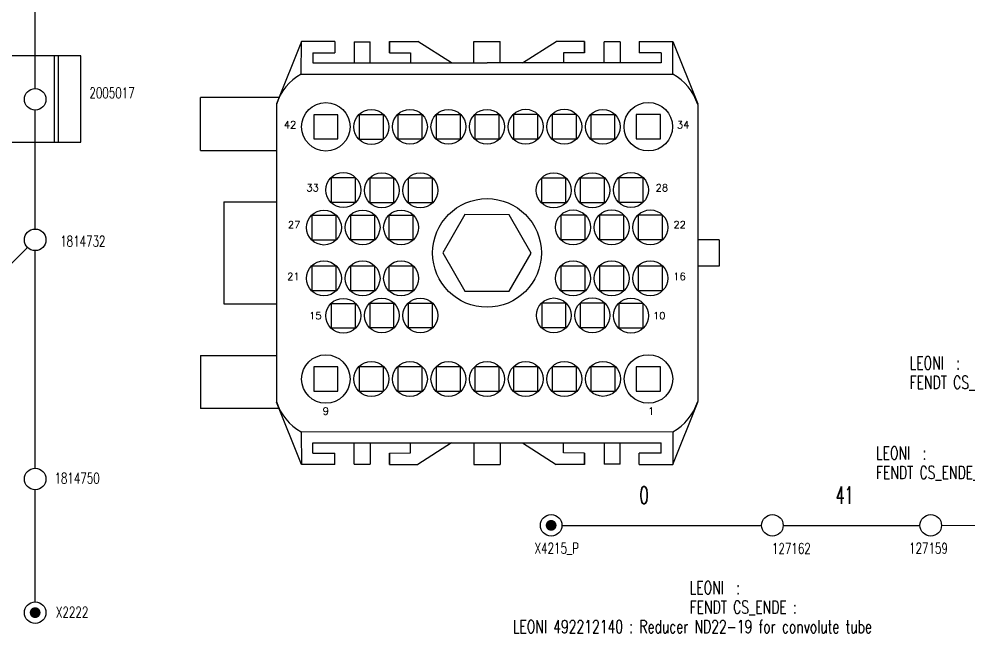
# Model space of a CAD drawing. Header units: millimetres. Extents: x -1 to 4489, y 0 to 1364.
# Drawn here: x 2290.4 to 2510.4, y 275.1 to 417.5 of the extents above; entities that cross this region are included whole.
import ezdxf

# ---------------------------------------------------------------- set-up
doc = ezdxf.new("R2010")
doc.units = ezdxf.units.MM
doc.layers.add('SELECTION', color=7, linetype='Continuous')
doc.layers.add('SYMBOLS', color=7, linetype='Continuous')
doc.styles.add('HS-BUNDLE-DIMENSION', font='ROMANS.SHX', dxfattribs={"width": 0.6, "height": 4})
doc.styles.add('HS-NODE', font='ROMANS.SHX', dxfattribs={"width": 0.7, "height": 2.5})
doc.styles.add('HS-PART-NO', font='ROMANS.SHX', dxfattribs={"width": 0.7, "height": 3})
doc.styles.add('TXT', font='txt_____.ttf')
doc.linetypes.add('NW_11_FHW_OPEN', pattern='A,0.0001,["=",Standard,S=0.4,R=0,X=0,Y=-0.2],-0.0001,["[]",Standard,S=0.3,R=0,X=-0.05,Y=-0.15],-0.2', length=0.2002)
doc.linetypes.add('NW_19_FHW_OPEN', pattern='A,0.0001,["=",Standard,S=0.4,R=0,X=0,Y=-0.2],-0.0001,["[]",Standard,S=0.3,R=0,X=-0.05,Y=-0.15],-0.2', length=0.2002)
doc.linetypes.add('NW_8_5_FHW_OPEN', pattern='A,0.0001,["=",Standard,S=0.4,R=0,X=0,Y=-0.2],-0.0001,["[]",Standard,S=0.3,R=0,X=-0.05,Y=-0.15],-0.2', length=0.2002)

# ---------------------------------------------------------------- blocks, each defined once
blk = doc.blocks.new('492062913')
at = {"layer": 'SYMBOLS', "color": 7}
for points in [[(4.74, 28.71), (6.34, 31)], [(8.73, 31.21), (6.75, 31.21)], [(9.14, 31), (10.74, 28.71)], [(4.74, 28.71), (10.74, 28.71)], [(6.74, 28.57), (6.76, 28.71)], [(8.73, 28.57), (8.72, 28.71)], [(6.74, 28.11), (4.73, 27.96), (4.73, 27.69), (6.73, 27.89)], [(6.74, 27.65), (4.73, 27.51), (4.73, 27.24), (6.73, 27.44)], [(6.74, 26.74), (4.73, 26.6), (4.73, 26.32), (6.73, 26.52)], [(6.74, 28.57), (4.74, 28.42), (4.74, 28.15), (6.74, 28.35)], [(6.74, 27.2), (4.74, 27.05), (4.74, 26.78), (6.74, 26.98)], [(8.73, 28.57), (10.74, 28.42), (10.74, 28.15), (8.74, 28.35)], [(8.73, 27.2), (10.74, 27.05), (10.74, 26.78), (8.74, 26.98)], [(8.74, 28.11), (10.74, 27.96), (10.74, 27.69), (8.74, 27.89)], [(8.74, 27.65), (10.74, 27.51), (10.74, 27.24), (8.74, 27.44)], [(8.74, 26.74), (10.74, 26.6), (10.74, 26.32), (8.74, 26.52)], [(6.74, 26.29), (4.73, 26.14), (4.73, 25.87), (6.73, 26.07)], [(6.74, 25.39), (4.73, 25.24), (4.73, 24.97), (6.73, 25.17)], [(6.74, 24.93), (4.73, 24.79), (4.73, 24.52), (6.73, 24.72)], [(6.74, 25.85), (4.74, 25.7), (4.74, 25.43), (6.74, 25.63)], [(6.74, 24.48), (4.74, 24.33), (4.74, 24.06), (6.74, 24.26)], [(8.73, 25.85), (10.74, 25.7), (10.74, 25.43), (8.74, 25.63)], [(8.73, 24.48), (10.74, 24.33), (10.74, 24.06), (8.74, 24.26)], [(8.74, 26.29), (10.74, 26.14), (10.74, 25.87), (8.74, 26.07)], [(8.74, 25.39), (10.74, 25.24), (10.74, 24.97), (8.74, 25.17)], [(8.74, 24.93), (10.74, 24.79), (10.74, 24.52), (8.74, 24.72)], [(6.74, 24.02), (4.73, 23.88), (4.73, 23.6), (6.73, 23.8)], [(6.74, 23.57), (4.73, 23.42), (4.73, 23.15), (6.73, 23.35)], [(6.74, 22.69), (4.73, 22.54), (4.73, 22.27), (6.73, 22.47)], [(6.74, 22.23), (4.73, 22.09), (4.73, 21.81), (6.73, 22.01)], [(6.74, 23.14), (4.74, 23), (4.74, 22.72), (6.74, 22.92)], [(8.73, 23.14), (10.74, 23), (10.74, 22.72), (8.74, 22.92)], [(8.74, 24.02), (10.74, 23.88), (10.74, 23.6), (8.74, 23.8)], [(8.74, 23.57), (10.74, 23.42), (10.74, 23.15), (8.74, 23.35)], [(8.74, 22.69), (10.74, 22.54), (10.74, 22.27), (8.74, 22.47)], [(8.74, 22.23), (10.74, 22.09), (10.74, 21.81), (8.74, 22.01)], [(4.74, 18.21), (-2.26, 21.21), (17.74, 21.21), (10.74, 18.2)], [(6.74, 21.77), (4.74, 21.63), (4.74, 21.36), (6.74, 21.56)], [(6.74, 21.56), (6.74, 21.21)], [(8.73, 21.77), (10.74, 21.63), (10.74, 21.36), (8.74, 21.56)], [(8.74, 21.56), (8.74, 21.21)], [(4.74, 18.21), (4.74, 16.69)], [(4.74, 18.21), (10.74, 18.21)], [(8.24, 16.2), (8.24, 16.19), (7.24, 16.19), (7.24, 18.21)], [(8.24, 16.2), (8.24, 18.21)], [(10.74, 18.2), (10.74, 16.69)], [(7.24, 16.68), (-2.26, 16.68), (-2.26, -1.32), (17.74, -1.32), (17.74, 16.68), (8.24, 16.68)], [(-2.26, 4.77), (17.74, 4.77)], [(-2.26, 3.87), (17.74, 3.87)]]:
    blk.add_lwpolyline(points, dxfattribs=at)
for centre, radius, start, end in [((6.75, 30.71), 0.5, 90, 144.89), ((8.73, 30.71), 0.5, 34.903, 90), ((6.69, 27.77), 0.125, 288.84, 71.246), ((6.69, 27.32), 0.125, 288.84, 71.246), ((6.69, 26.41), 0.125, 288.84, 71.246), ((6.7, 28.23), 0.125, 288.84, 71.246), ((6.7, 26.86), 0.125, 288.84, 71.246), ((8.78, 28.23), 0.125, 108.75, 251.16), ((8.78, 27.77), 0.125, 108.75, 251.16), ((8.78, 27.32), 0.125, 108.75, 251.16), ((8.78, 26.86), 0.125, 108.75, 251.16), ((8.78, 26.41), 0.125, 108.75, 251.16), ((6.69, 25.95), 0.125, 288.84, 71.246), ((6.69, 25.05), 0.125, 288.84, 71.246), ((6.69, 24.6), 0.125, 288.84, 71.246), ((6.7, 25.51), 0.125, 288.84, 71.246), ((6.7, 24.14), 0.125, 288.84, 71.246), ((8.78, 25.95), 0.125, 108.75, 251.16), ((8.78, 25.51), 0.125, 108.75, 251.16), ((8.78, 25.05), 0.125, 108.75, 251.16), ((8.78, 24.6), 0.125, 108.75, 251.16), ((8.78, 24.14), 0.125, 108.75, 251.16), ((6.69, 23.69), 0.125, 288.84, 71.246), ((6.69, 23.23), 0.125, 288.84, 71.246), ((6.69, 22.35), 0.125, 288.84, 71.246), ((6.69, 21.89), 0.125, 288.84, 71.246), ((6.7, 22.81), 0.125, 288.84, 71.246), ((8.78, 23.69), 0.125, 108.75, 251.16), ((8.78, 23.23), 0.125, 108.75, 251.16), ((8.78, 22.81), 0.125, 108.75, 251.16), ((8.78, 22.35), 0.125, 108.75, 251.16), ((8.78, 21.89), 0.125, 108.75, 251.16)]:
    blk.add_arc(centre, radius, start, end, dxfattribs=at)
blk = doc.blocks.new('418550580')
at = {"layer": 'SELECTION', "color": 7}
for points in [[(-76.23, 85.53), (-86.53, 59.8)], [(-76.33, 72.05), (-76.23, 85.53)], [(-62.44, 85.53), (-76.23, 85.53)], [(-62.44, 85.53), (-62.44, 80.85)], [(-54.53, 85.41), (-47.93, 85.41)], [(-54.53, 85.41), (-54.53, 76.67)], [(-47.93, 76.67), (-47.93, 85.41)], [(-39.92, 85.53), (-28.25, 85.53)], [(-39.92, 85.53), (-39.92, 80.85)], [(-39.92, 80.85), (-39.92, 85.53)], [(-14.33, 76.67), (-28.25, 85.53)], [(-5.17, 85.53), (5.74, 85.53)], [(-5.17, 76.67), (-5.17, 85.53)], [(5.74, 76.67), (5.74, 85.53)], [(14.91, 76.67), (28.82, 85.53)], [(40.49, 85.53), (28.82, 85.53)], [(40.49, 85.53), (40.49, 80.85)], [(40.49, 80.85), (40.49, 85.53)], [(55.11, 85.41), (48.5, 85.41)], [(48.5, 76.67), (48.5, 85.41)], [(55.11, 85.41), (55.11, 76.67)], [(63.01, 85.53), (76.81, 85.53)], [(63.01, 85.53), (63.01, 80.85)], [(76.9, 72.05), (76.81, 85.53)], [(76.81, 85.53), (87.1, 59.8)], [(-71.47, 80.85), (-62.44, 80.85)], [(-71.47, 80.85), (-71.47, 76.67)], [(-39.92, 80.85), (-31.24, 80.79)], [(-31.24, 80.79), (-31.24, 76.67)], [(40.49, 80.85), (31.81, 80.79)], [(31.81, 80.79), (31.81, 76.67)], [(72.04, 80.85), (63.01, 80.85)], [(72.04, 80.85), (72.04, 76.67)], [(-71.47, 76.67), (0.29, 76.67)], [(72.04, 76.67), (0.29, 76.67)], [(-76.33, 72.05), (76.9, 72.05)], [(-85.36, 62.47), (-117.86, 62.47)], [(-117.86, 40.57), (-117.86, 62.47)], [(-86.53, 59.52), (-86.53, -62.89)], [(87.1, 59.52), (87.1, -62.89)], [(-71.15, 45.34), (-61.15, 45.34), (-61.15, 55.34), (-71.15, 55.34), (-71.15, 45.34)], [(-52.42, 45.29), (-42.42, 45.29), (-42.42, 55.29), (-52.42, 55.29), (-52.42, 45.29)], [(-36.51, 45.34), (-26.51, 45.34), (-26.51, 55.34), (-36.51, 55.34), (-36.51, 45.34)], [(-20.61, 45.34), (-10.61, 45.34), (-10.61, 55.34), (-20.61, 55.34), (-20.61, 45.34)], [(-4.71, 45.34), (5.29, 45.34), (5.29, 55.34), (-4.71, 55.34), (-4.71, 45.34)], [(11.19, 45.35), (21.19, 45.35), (21.19, 55.35), (11.19, 55.35), (11.19, 45.35)], [(27.1, 45.36), (37.1, 45.36), (37.1, 55.36), (27.1, 55.36), (27.1, 45.36)], [(43.01, 45.32), (53.01, 45.32), (53.01, 55.32), (43.01, 55.32), (43.01, 45.32)], [(61.74, 45.38), (71.74, 45.38), (71.74, 55.38), (61.74, 55.38), (61.74, 45.38)], [(-117.86, 40.57), (-86.53, 40.57)], [(-63.97, 19.25), (-53.97, 19.25), (-53.97, 29.25), (-63.97, 29.25), (-63.97, 19.25)], [(-48.07, 19.11), (-38.07, 19.11), (-38.07, 29.11), (-48.07, 29.11), (-48.07, 19.11)], [(-32.17, 19.11), (-22.17, 19.11), (-22.17, 29.11), (-32.17, 29.11), (-32.17, 19.11)], [(22.78, 19.13), (32.78, 19.13), (32.78, 29.13), (22.78, 29.13), (22.78, 19.13)], [(38.68, 19.14), (48.68, 19.14), (48.68, 29.14), (38.68, 29.14), (38.68, 19.14)], [(54.58, 19.29), (64.58, 19.29), (64.58, 29.29), (54.58, 29.29), (54.58, 19.29)], [(-108.23, 19.38), (-86.53, 19.38)], [(-108.23, 19.38), (-108.23, -22.74)], [(-71.95, 3.79), (-61.95, 3.79), (-61.95, 13.8), (-71.95, 13.8), (-71.95, 3.79)], [(-56.02, 3.82), (-46.02, 3.82), (-46.02, 13.82), (-56.02, 13.82), (-56.02, 3.82)], [(-40.12, 3.82), (-30.12, 3.82), (-30.12, 13.82), (-40.12, 13.82), (-40.12, 3.82)], [(9.38, -17.49), (18.51, -1.71), (9.43, 14.09), (-8.8, 14.12), (-17.94, -1.65), (-8.85, -17.45), (9.38, -17.49)], [(30.74, 3.84), (40.74, 3.84), (40.74, 13.84), (30.74, 13.84), (30.74, 3.84)], [(46.64, 3.85), (56.64, 3.85), (56.64, 13.85), (46.64, 13.85), (46.64, 3.85)], [(62.57, 3.84), (72.57, 3.84), (72.57, 13.84), (62.57, 13.84), (62.57, 3.84)], [(95.97, 3.74), (87.1, 3.74)], [(95.97, 3.74), (95.97, -7.11)], [(-71.95, -17.16), (-61.95, -17.16), (-61.95, -7.16), (-71.95, -7.16), (-71.95, -17.16)], [(-56.02, -17.18), (-46.02, -17.18), (-46.02, -7.18), (-56.02, -7.18), (-56.02, -17.18)], [(-40.12, -17.18), (-30.12, -17.18), (-30.12, -7.18), (-40.12, -7.18), (-40.12, -17.18)], [(30.75, -17.16), (40.75, -17.16), (40.75, -7.16), (30.75, -7.16), (30.75, -17.16)], [(46.65, -17.15), (56.65, -17.15), (56.65, -7.15), (46.65, -7.15), (46.65, -17.15)], [(62.58, -17.12), (72.58, -17.12), (72.58, -7.12), (62.58, -7.12), (62.58, -17.12)], [(95.97, -7.11), (87.1, -7.11)], [(-108.23, -22.74), (-86.53, -22.74)], [(-63.97, -32.61), (-53.97, -32.61), (-53.97, -22.61), (-63.97, -22.61), (-63.97, -32.61)], [(-48.07, -32.48), (-38.07, -32.48), (-38.07, -22.48), (-48.07, -22.48), (-48.07, -32.48)], [(-32.17, -32.48), (-22.17, -32.48), (-22.17, -22.48), (-32.17, -22.48), (-32.17, -32.48)], [(22.81, -32.46), (32.81, -32.46), (32.81, -22.46), (22.81, -22.46), (22.81, -32.46)], [(38.71, -32.45), (48.71, -32.45), (48.71, -22.45), (38.71, -22.45), (38.71, -32.45)], [(54.61, -32.57), (64.61, -32.57), (64.61, -22.57), (54.61, -22.57), (54.61, -32.57)], [(-117.86, -43.93), (-86.53, -43.93)], [(-117.86, -43.93), (-117.86, -65.84)], [(-71.15, -58.7), (-61.15, -58.7), (-61.15, -48.7), (-71.15, -48.7), (-71.15, -58.7)], [(-52.42, -58.65), (-42.42, -58.65), (-42.42, -48.65), (-52.42, -48.65), (-52.42, -58.65)], [(-36.51, -58.7), (-26.51, -58.7), (-26.51, -48.7), (-36.51, -48.7), (-36.51, -58.7)], [(-20.61, -58.7), (-10.61, -58.7), (-10.61, -48.7), (-20.61, -48.7), (-20.61, -58.7)], [(-4.71, -58.7), (5.29, -58.7), (5.29, -48.7), (-4.71, -48.7), (-4.71, -58.7)], [(11.26, -58.69), (21.26, -58.69), (21.26, -48.69), (11.26, -48.69), (11.26, -58.69)], [(27.16, -58.68), (37.16, -58.68), (37.16, -48.68), (27.16, -48.68), (27.16, -58.68)], [(43.08, -58.62), (53.08, -58.62), (53.08, -48.62), (43.08, -48.62), (43.08, -58.62)], [(61.81, -58.66), (71.81, -58.66), (71.81, -48.66), (61.81, -48.66), (61.81, -58.66)], [(-85.36, -65.84), (-117.86, -65.84)], [(-76.23, -88.89), (-86.53, -63.17)], [(76.81, -88.89), (87.1, -63.17)], [(-76.33, -75.42), (-76.23, -88.89)], [(-76.23, -75.3), (76.9, -75.42)], [(76.9, -75.42), (76.81, -88.89)], [(-71.47, -80.03), (72.04, -80.03)], [(-71.47, -84.21), (-71.47, -80.03)], [(-54.53, -88.78), (-54.53, -80.03)], [(-47.93, -80.03), (-47.93, -88.78)], [(-31.24, -84.16), (-31.24, -80.03)], [(-14.33, -80.03), (-28.25, -88.89)], [(-5.17, -80.03), (-5.17, -88.89)], [(5.74, -80.03), (5.74, -88.89)], [(14.91, -80.03), (28.82, -88.89)], [(31.81, -84.16), (31.81, -80.03)], [(48.5, -80.03), (48.5, -88.78)], [(55.11, -88.78), (55.11, -80.03)], [(72.04, -84.21), (72.04, -80.03)], [(-71.47, -84.21), (-62.44, -84.21)], [(-62.44, -88.89), (-62.44, -84.21)], [(-39.92, -84.21), (-31.24, -84.16)], [(-39.92, -88.89), (-39.92, -84.21)], [(-39.92, -84.21), (-39.92, -88.89)], [(40.49, -84.21), (31.81, -84.16)], [(40.49, -88.89), (40.49, -84.21)], [(40.49, -84.21), (40.49, -88.89)], [(72.04, -84.21), (63.01, -84.21)], [(63.01, -88.89), (63.01, -84.21)], [(-62.44, -88.89), (-76.23, -88.89)], [(-54.53, -88.78), (-47.93, -88.78)], [(-39.92, -88.89), (-28.25, -88.89)], [(-5.17, -88.89), (5.74, -88.89)], [(40.49, -88.89), (28.82, -88.89)], [(55.11, -88.78), (48.5, -88.78)], [(63.01, -88.89), (76.81, -88.89)]]:
    blk.add_lwpolyline(points, dxfattribs=at)
for centre, radius in [((-66.15, 50.34), 10), ((66.74, 50.38), 10), ((-47.42, 50.29), 7.2), ((-31.51, 50.34), 7.2), ((-15.61, 50.34), 7.2), ((0.29, 50.34), 7.2), ((16.19, 50.35), 7.2), ((32.1, 50.36), 7.2), ((48.01, 50.32), 7.2), ((-58.97, 24.25), 7.2), ((-43.07, 24.11), 7.2), ((-27.17, 24.11), 7.2), ((27.78, 24.13), 7.2), ((43.68, 24.14), 7.2), ((59.58, 24.29), 7.2), ((0.29, -1.68), 22.41), ((-66.95, 8.79), 7.2), ((-51.02, 8.82), 7.2), ((-35.12, 8.82), 7.2), ((35.74, 8.84), 7.2), ((51.64, 8.85), 7.2), ((67.57, 8.84), 7.2), ((-66.95, -12.16), 7.2), ((-51.02, -12.18), 7.2), ((-35.12, -12.18), 7.2), ((35.75, -12.16), 7.2), ((51.65, -12.15), 7.2), ((67.58, -12.12), 7.2), ((-58.97, -27.61), 7.2), ((-43.07, -27.48), 7.2), ((-27.17, -27.48), 7.2), ((27.81, -27.46), 7.2), ((43.71, -27.45), 7.2), ((59.61, -27.57), 7.2), ((-66.15, -53.7), 10), ((-47.42, -53.65), 7.2), ((-31.51, -53.7), 7.2), ((-15.61, -53.7), 7.2), ((0.29, -53.7), 7.2), ((16.26, -53.69), 7.2), ((32.16, -53.68), 7.2), ((48.08, -53.62), 7.2), ((66.81, -53.66), 10)]:
    blk.add_circle(centre, radius, dxfattribs=at)
for centre, start, end in [((-66.19, 53.38), 118.52, 163.2), ((66.76, 53.38), 16.802, 61.483), ((-66.19, -56.75), 196.8, 241.48), ((66.76, -56.75), 298.52, 343.2)]:
    blk.add_arc(centre, 21.25, start, end, dxfattribs=at)
at = {"layer": 'SELECTION', "color": 7, "style": 'TXT'}
for s, p in [('42', (-83.47, 49.68)), ('34', (78.52, 49.68)), ('33', (-74.16, 23.72)), ('28', (69.77, 23.72)), ('27', (-81.78, 8.48)), ('22', (77.11, 8.48)), ('21', (-82.06, -12.88)), ('16', (77.02, -12.88)), ('15', (-73.03, -29.04)), ('10', (68.69, -29.04)), ('9', (-67.43, -68.38)), ('1', (66.59, -68.38))]:
    blk.add_text(s, height=3, dxfattribs=at).set_placement(p)

msp = doc.modelspace()

# ---------------------------------------------------------------- linework, layer by layer
at = {"color": 7, "linetype": 'NW_11_FHW_OPEN', "ltscale": 8}
for points in [[(2294.12, 401.4), (2294.12, 430.4)], [(2294.12, 368.8), (2294.12, 396.4)], [(2260.61, 332.58), (2292.35, 364.53)]]:
    msp.add_lwpolyline(points, dxfattribs=at)
at = {"color": 7, "linetype": 'NW_8_5_FHW_OPEN', "ltscale": 8}
msp.add_lwpolyline([(2294.12, 313.32), (2294.12, 363.8)], dxfattribs=at)
at = {"color": 7, "ltscale": 8}
for points in [[(2294.12, 282.32), (2294.12, 308.32)], [(2416.24, 300.07), (2462.53, 300.07)], [(2504.24, 300.07), (2531.26, 300.1)]]:
    msp.add_lwpolyline(points, dxfattribs=at)
at = {"color": 7, "linetype": 'Continuous'}
for points in [[(2413.11, 300.07, 1.25, 1.25, 1), (2414.36, 300.07, 1.25, 1.25, 1)], [(2293.49, 279.82, 1.25, 1.25, 1), (2294.74, 279.82, 1.25, 1.25, 1)]]:
    msp.add_lwpolyline(points, format="xyseb", close=True, dxfattribs=at)
at = {"color": 7, "linetype": 'NW_19_FHW_OPEN', "ltscale": 8}
msp.add_lwpolyline([(2467.53, 300.07), (2499.24, 300.07)], dxfattribs=at)
at = {"color": 7, "linetype": 'Continuous'}
for centre in [(2294.12, 398.9), (2294.12, 366.3), (2294.12, 310.82), (2413.74, 300.07), (2465.03, 300.07), (2501.74, 300.07), (2294.12, 279.82)]:
    msp.add_circle(centre, 2.5, dxfattribs=at)

# ---------------------------------------------------------------- block references
at = {"xscale": 0.5625, "yscale": 0.5625}
msp.add_blockref('418550580', (2398.71, 364.21), dxfattribs=at)
at = {"rotation": 90}
msp.add_blockref('492062913', (2303.39, 391.22), dxfattribs=at)

# ---------------------------------------------------------------- texts
at = {"color": 5, "linetype": 'Continuous', "style": 'HS-NODE', "width": 0.7}
for s, p in [('2005017', (2306.69, 399.16)), ('1814732', (2299.92, 364.73)), ('1814750', (2298.59, 309.75)), ('X4215_P', (2409.91, 293.51)), ('127162', (2464.93, 293.47)), ('127159', (2496.71, 293.51)), ('X2222', (2298.94, 278.7))]:
    msp.add_text(s, height=2.5, dxfattribs=at).set_placement(p)
at = {"color": 200, "linetype": 'Continuous', "style": 'HS-PART-NO', "width": 0.7}
for s, p in [('LEONI  :', (2496.84, 336.23)), ('FENDT CS_ENDE_2 :', (2496.84, 331.73)), ('LEONI  :', (2489.05, 315.33)), ('FENDT CS_ENDE_3 :', (2489.05, 310.83)), ('LEONI  :', (2445.85, 284.09)), ('FENDT CS_ENDE :', (2445.85, 279.59)), ('LEONI 492212140 : Reducer ND22-19 for convolute tube', (2404.85, 275.09))]:
    msp.add_text(s, height=3, dxfattribs=at).set_placement(p)
at = {"color": 1, "linetype": 'Continuous', "ltscale": 8, "style": 'HS-BUNDLE-DIMENSION', "width": 0.6}
for s, p in [('0', (2434.25, 305.07)), ('41', (2479.71, 305.07))]:
    msp.add_text(s, height=4, dxfattribs=at).set_placement(p)

doc.saveas('drawing.dxf')
